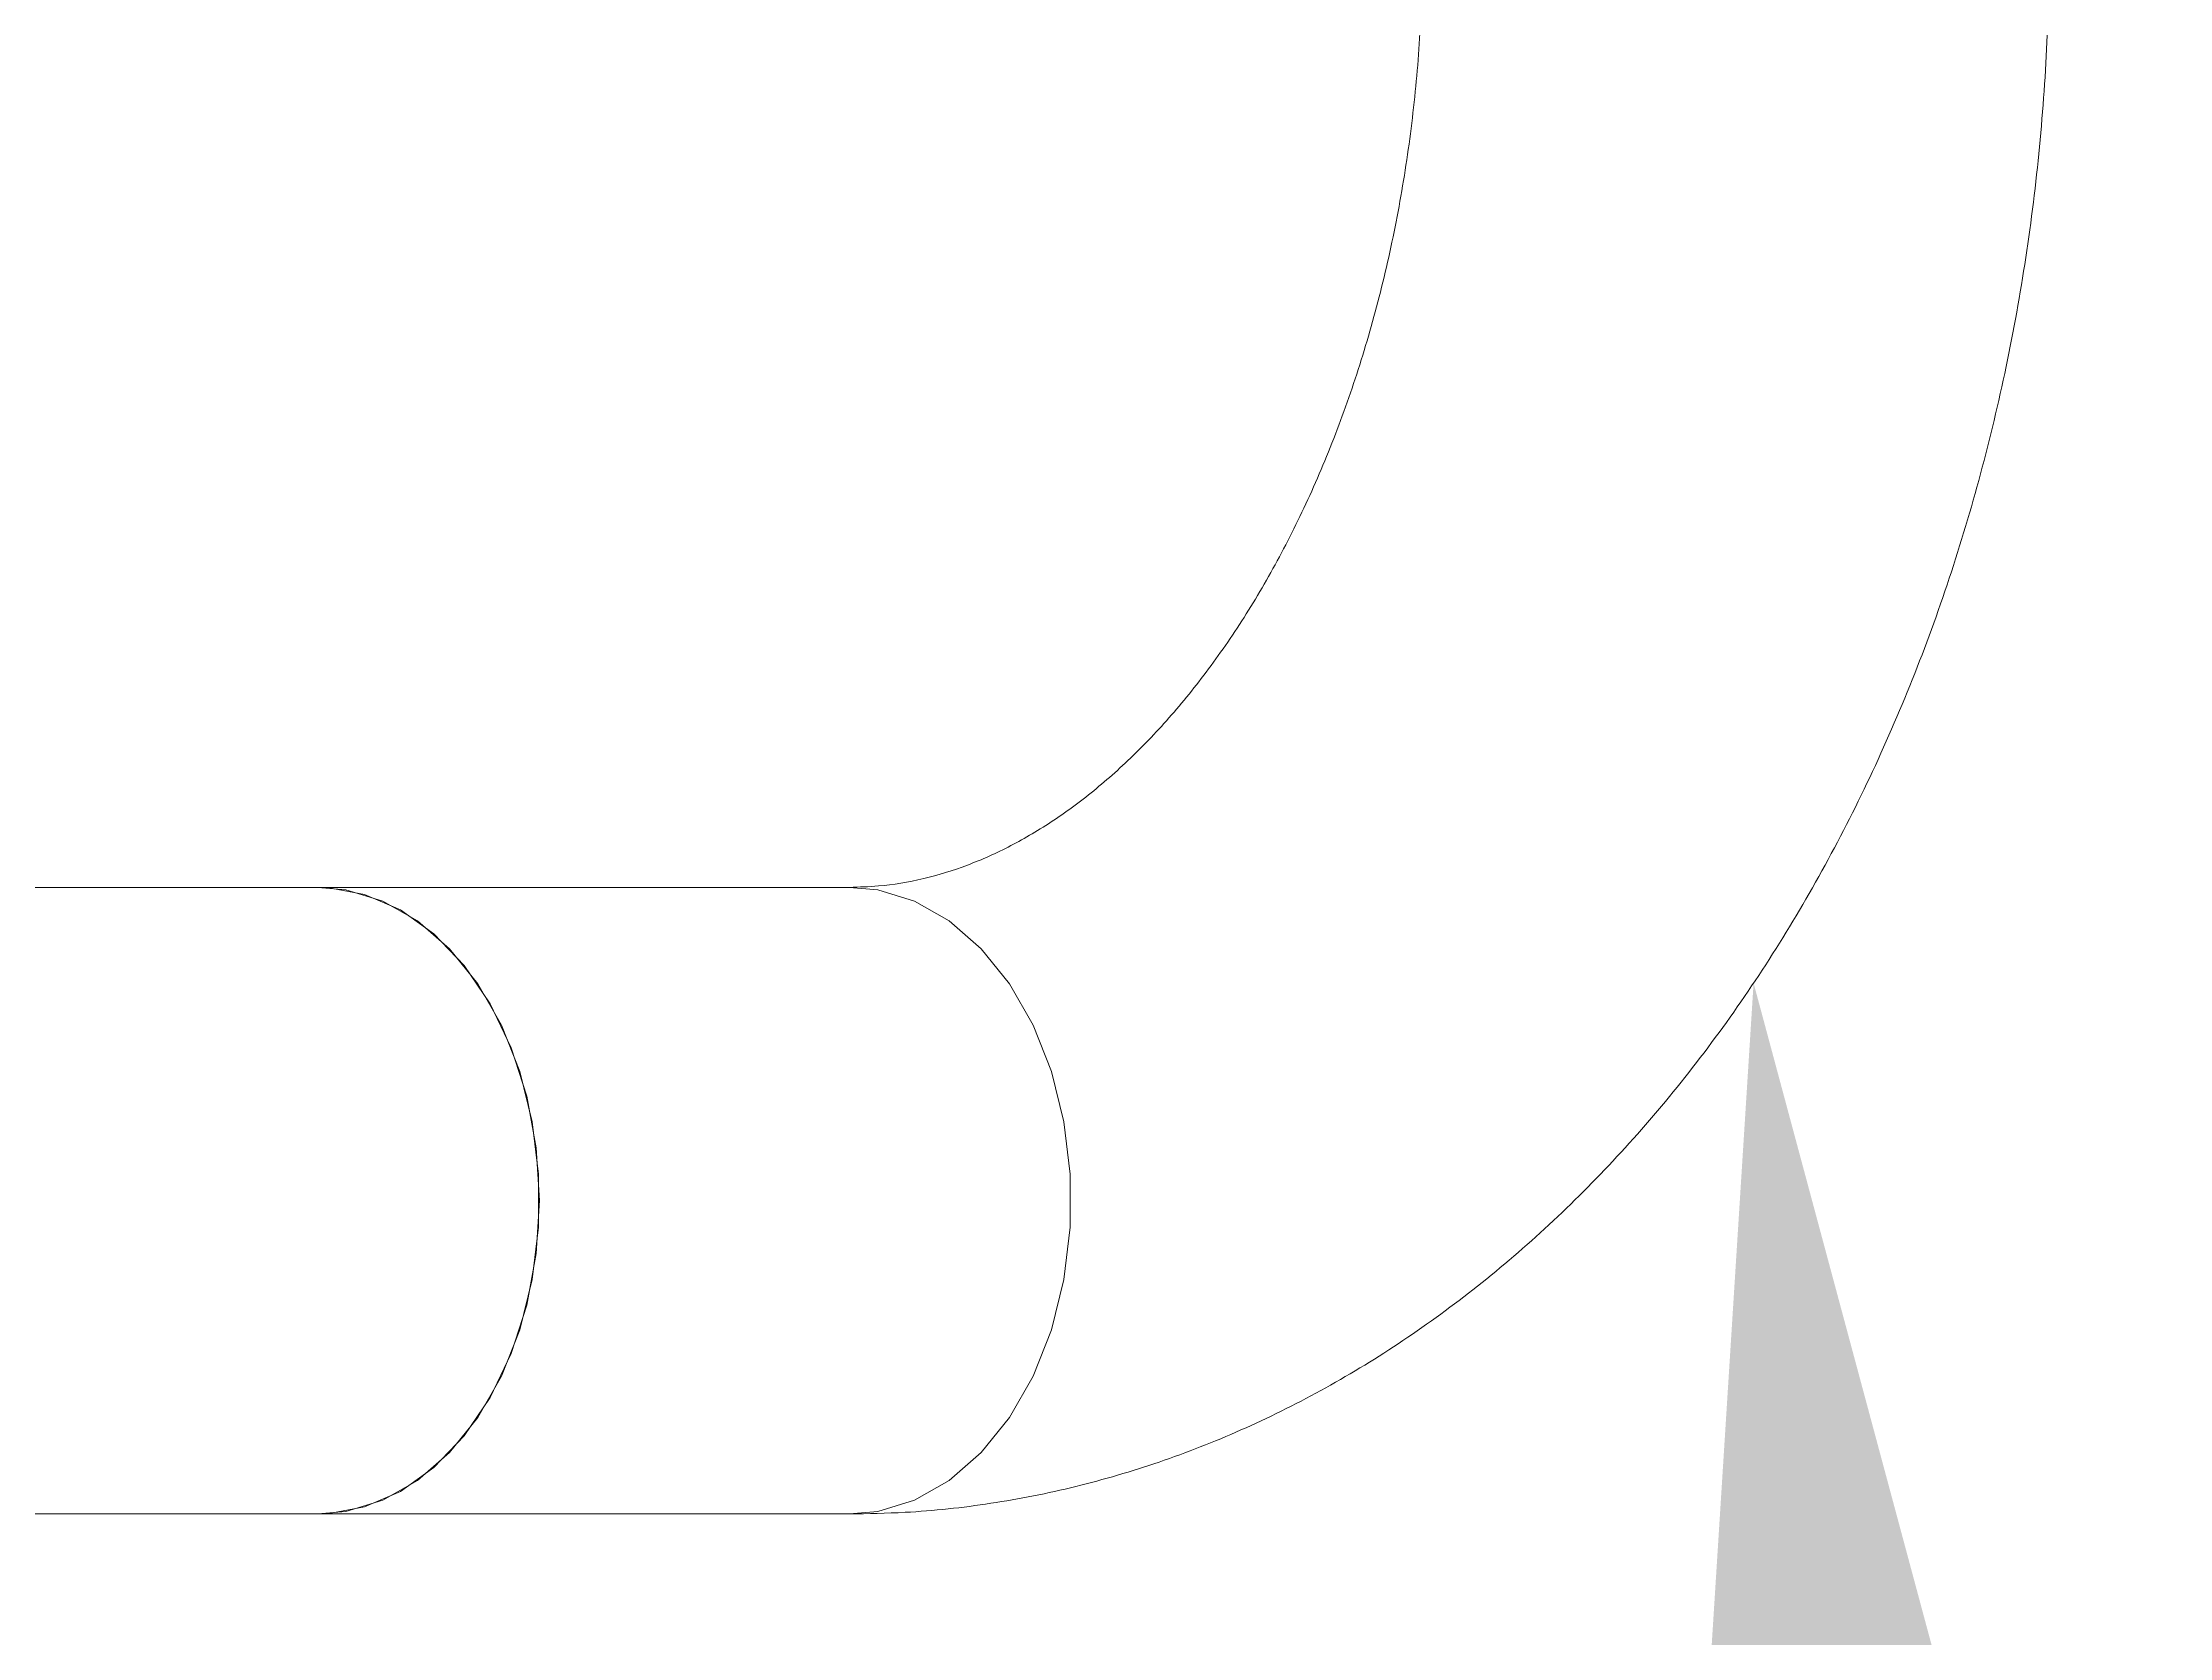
# Model space of a CAD drawing. Header units: centimetres. Extents: x -13594 to 4017, y -3206 to 1780.
# Drawn here: x -10208.1 to -10140.4, y -153.4 to -102.5 of the extents above; entities that cross this region are included whole.
import ezdxf
from ezdxf import colors
from ezdxf.entities.mleader import LeaderData, LeaderLine
from ezdxf.math import Vec2, Vec3

# ---------------------------------------------------------------- set-up
doc = ezdxf.new("R2010")
doc.units = ezdxf.units.CM
doc.layers.add('num of plumbing', color=250, linetype='Continuous')

msp = doc.modelspace()

# ---------------------------------------------------------------- linework, layer by layer
at = {"color": 7, "linetype": 'Continuous', "lineweight": 5}
for p, q in [((-10199.376, -129.459), (-10214.908, -129.459)), ((-10182.433, -129.459), (-10199.376, -129.459)), ((-10214.908, -149.426), (-10199.376, -149.426)), ((-10199.376, -149.426), (-10182.433, -149.426))]:
    msp.add_line(p, q, dxfattribs=at)
at = {"color": 7, "linetype": 'Continuous', "lineweight": 5, "flags": 128}
for points in [[(-10199.376, -129.459), (-10198.48, -129.54), (-10197.309, -129.896), (-10196.198, -130.528), (-10195.179, -131.416), (-10194.28, -132.534), (-10193.528, -133.852), (-10192.944, -135.33), (-10192.545, -136.927), (-10192.342, -138.596), (-10192.342, -140.289), (-10192.545, -141.958), (-10192.944, -143.555), (-10193.528, -145.033), (-10194.28, -146.351), (-10195.179, -147.47), (-10196.198, -148.357), (-10197.309, -148.989), (-10198.48, -149.346), (-10199.376, -149.426)], [(-10192.317, -139.443), (-10192.418, -137.755), (-10192.72, -136.117), (-10193.213, -134.574), (-10193.884, -133.171), (-10194.712, -131.948), (-10195.675, -130.941), (-10196.744, -130.179), (-10197.889, -129.683), (-10199.077, -129.468), (-10199.376, -129.459)], [(-10182.433, -129.459), (-10181.537, -129.54), (-10180.366, -129.896), (-10179.255, -130.528), (-10178.235, -131.416), (-10177.337, -132.534), (-10176.584, -133.852), (-10176, -135.33), (-10175.602, -136.927), (-10175.399, -138.596), (-10175.399, -140.289), (-10175.602, -141.958), (-10176, -143.555), (-10176.584, -145.033), (-10177.337, -146.351), (-10178.235, -147.47), (-10179.255, -148.357), (-10180.366, -148.989), (-10181.537, -149.346), (-10182.433, -149.426)], [(-10199.376, -149.426), (-10199.077, -149.417), (-10197.889, -149.202), (-10196.744, -148.707), (-10195.675, -147.944), (-10194.712, -146.937), (-10193.884, -145.715), (-10193.213, -144.312), (-10192.72, -142.769), (-10192.418, -141.13), (-10192.317, -139.443)]]:
    msp.add_lwpolyline(points, dxfattribs=at)
at = {"color": 7, "linetype": 'Continuous', "lineweight": 5}
for points, knots in [([(-10182.433, -149.426), (-10181.843, -149.416), (-10180.338, -149.39), (-10177.925, -149.126), (-10175.217, -148.592), (-10172.553, -147.809), (-10169.942, -146.786), (-10167.396, -145.526), (-10164.925, -144.032), (-10162.542, -142.31), (-10160.257, -140.366), (-10158.083, -138.208), (-10156.032, -135.847), (-10154.116, -133.293), (-10152.346, -130.562), (-10150.732, -127.668), (-10149.282, -124.628), (-10148.003, -121.46), (-10146.903, -118.182), (-10145.984, -114.81), (-10145.251, -111.362), (-10144.706, -107.857), (-10144.354, -104.311), (-10144.223, -101.52), (-10144.213, -99.918), (-10144.211, -99.507)], [0, 0, 0, 0, 0.027859, 0.071087, 0.114319, 0.157663, 0.201222, 0.245083, 0.289313, 0.333954, 0.379019, 0.424493, 0.470338, 0.516497, 0.562905, 0.609497, 0.656212, 0.703, 0.749821, 0.796646, 0.843463, 0.890269, 0.937067, 0.983863, 1, 1, 1, 1]), ([(-10164.179, -99.507), (-10164.183, -99.965), (-10164.195, -101.333), (-10164.334, -103.603), (-10164.651, -106.286), (-10165.124, -108.908), (-10165.743, -111.443), (-10166.501, -113.871), (-10167.386, -116.169), (-10168.386, -118.318), (-10169.487, -120.303), (-10170.673, -122.108), (-10171.927, -123.722), (-10173.232, -125.137), (-10174.573, -126.35), (-10175.936, -127.361), (-10177.311, -128.173), (-10178.698, -128.792), (-10180.103, -129.219), (-10181.346, -129.429), (-10182.127, -129.45), (-10182.433, -129.459)], [0, 0, 0, 0, 0.027199, 0.08122, 0.135201, 0.189096, 0.242877, 0.296521, 0.350018, 0.403371, 0.456606, 0.509779, 0.562962, 0.616281, 0.669944, 0.724255, 0.779649, 0.836733, 0.896315, 0.959342, 1, 1, 1, 1])]:
    msp.add_open_spline(points, degree=3, knots=knots, dxfattribs=at)

# ---------------------------------------------------------------- leaders
at = {"layer": 'num of plumbing', "color": 1, "lineweight": 18}
ml = msp.add_multileader_mtext('Standard', dxfattribs=at)
ml.set_content('')
ml.set_leader_properties()
ml.build(insert=Vec2(0, 0))
ml.multileader.update_dxf_attribs({"text_right_attachment_type": 6, "dogleg_length": 0.36, "arrow_head_size": 38.549})
ctx = ml.context
ctx.base_point, ctx.char_height, ctx.arrow_head_size, ctx.landing_gap_size, ctx.plane_origin = Vec3(-9958.454, -334.372, 8.224), 0.231, 38.549, 0.116, Vec3(-9858.026, -637.335, 8.224)
ctx.right_attachment = 6
notes = []
notes.append((ctx, [(1, (1, 1, 0), (-10133.425, -334.372, 8.224), (1, 0), 174.971, [(0, [(-10153.626, -132.51, 8.224)], 0, [])])]))
ctx.mtext, ml.multileader.dxf.content_type = None, 0
for ctx, leaders in notes:
    for number, flags, end, landing, length, lines in leaders:
        leader = LeaderData()
        leader.index, (leader.has_last_leader_line, leader.has_dogleg_vector, leader.attachment_direction) = number, flags
        leader.last_leader_point, leader.dogleg_vector, leader.dogleg_length = Vec3(end), Vec3(landing), length
        for number, points, colour, breaks in lines:
            line = LeaderLine()
            line.index, line.vertices, line.color, line.breaks = number, Vec3.list(points), colors.encode_raw_color(colour), breaks
            leader.lines.append(line)
        ctx.leaders.append(leader)

doc.saveas('drawing.dxf')
